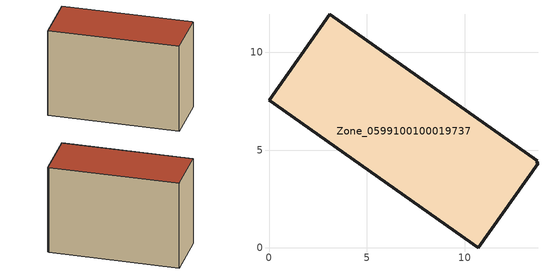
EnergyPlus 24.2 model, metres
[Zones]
Zone_0599100100019737
 floor ground (C_G): 13.71,4.46 13.66,4.4 13.76,4.33 10.69,0 0,7.56 3.11,11.96 z4
 wall outside (C_F): 13.71,4.46 3.11,11.96 0,7.56 10.69,0 13.76,4.33 13.66,4.4 13.71,4.46 z4:13.17
 roof outside (C_R): 13.66,4.4 13.71,4.46 3.11,11.96 0,7.56 10.69,0 13.76,4.33 z13.17
[BUILDING]
Pand.0599100100019737: North Axis=0; Terrain=City; Loads Convergence Tolerance Value=0.04; Temperature Convergence Tolerance Value=0.4; Solar Distribution=FullExterior; Maximum Number of Warmup Days=25; Minimum Number of Warmup Days=1
[Site:Location]
Rotterdam.The.Hague.AP_ZH_NLD Design_Conditions: Latitude=51.96; Longitude=4.45; Time Zone=1; Elevation=-4.5
[SITE:GROUNDTEMPERATURE:BUILDINGSURFACE]
18, 18, 18, 18, 18, 18, 18, 18, 18, 18, 18, 18
[MATERIAL] Thermal Absorptance=0.9; Solar Absorptance=0.7; Visible Absorptance=0.7
Name | Roughness | Thickness | Conductivity | Density | Specific Heat
G.TI.2015-2018 | MediumSmooth | 0.15 | 0.0428571 | 540 | 1210
F.TI.2015-2018 | Rough | 0.3 | 0.0666667 | 1920 | 840
R.TI.2015-2018 | MediumRough | 0.2 | 0.0333333 | 1500 | 1000
[CONSTRUCTION]
C_G: G.TI.2015-2018
C_F: F.TI.2015-2018
C_R: R.TI.2015-2018
[ZONE]
Zone_0599100100019737: Type=1; Multiplier=1; Ceiling Height=Autocalculate; Volume=Autocalculate; Floor Area=autocalculate; Part of Total Floor Area=Yes
[ZONEINFILTRATION:DESIGNFLOWRATE]
Infil_Zone_0599100100019737: Zone or ZoneList or Space or SpaceList=Zone_0599100100019737; Schedule=AlwaysOn; Design Flow Rate Calculation Method=Flow/Area; Flow Rate per Floor Area=0.0015; Constant Term Coefficient=1; Temperature Term Coefficient=0; Velocity Term Coefficient=0; Velocity Squared Term Coefficient=0
[HVACTEMPLATE:ZONE:IDEALLOADSAIRSYSTEM]
Zone_0599100100019737: Maximum Heating Supply Air Temperature=50; Minimum Cooling Supply Air Temperature=13; Maximum Heating Supply Air Humidity Ratio=0.0156; Minimum Cooling Supply Air Humidity Ratio=0.0077; Heating Limit=NoLimit; Cooling Limit=NoLimit; Dehumidification Control Type=ConstantSensibleHeatRatio; Cooling Sensible Heat Ratio=0.7; Dehumidification Setpoint=60; Humidification Control Type=None; Humidification Setpoint=30; Outdoor Air Method=None; Outdoor Air Flow Rate per Person=0.00944; Outdoor Air Flow Rate per Zone Floor Area=0; Outdoor Air Flow Rate per Zone=0; Demand Controlled Ventilation Type=None; Outdoor Air Economizer Type=NoEconomizer; Heat Recovery Type=None; Sensible Heat Recovery Effectiveness=0.7; Latent Heat Recovery Effectiveness=0.65
[ZONECONTROL:THERMOSTAT]
ThermostatControl_Zone_0599100100019737: Zone or ZoneList=Zone_0599100100019737; Control Type Schedule=DualSetpointControlType; Control 1=Thermostat_Zone_0599100100019737; Temperature Difference Between Cutout And Setpoint=0
[THERMOSTATSETPOINT:DUALSETPOINT]
Thermostat_Zone_0599100100019737: Heating Setpoint Temperature Schedule=HeatingSetpoint_Zone_0599100100019737; Cooling Setpoint Temperature Schedule=CoolingSetpoint_Zone_0599100100019737
[SCHEDULE:COMPACT]
HeatingSetpoint_Zone_0599100100019737: Through: 12/31, For: AllDays, Until: 24:00, 21
CoolingSetpoint_Zone_0599100100019737: Through: 12/31, For: AllDays, Until: 24:00, 24
DualSetpointControlType: Through: 12/31, For: AllDays, Until: 24:00, 4
AlwaysOn: Through: 12/31, For: AllDays, Until: 24:00, 1
